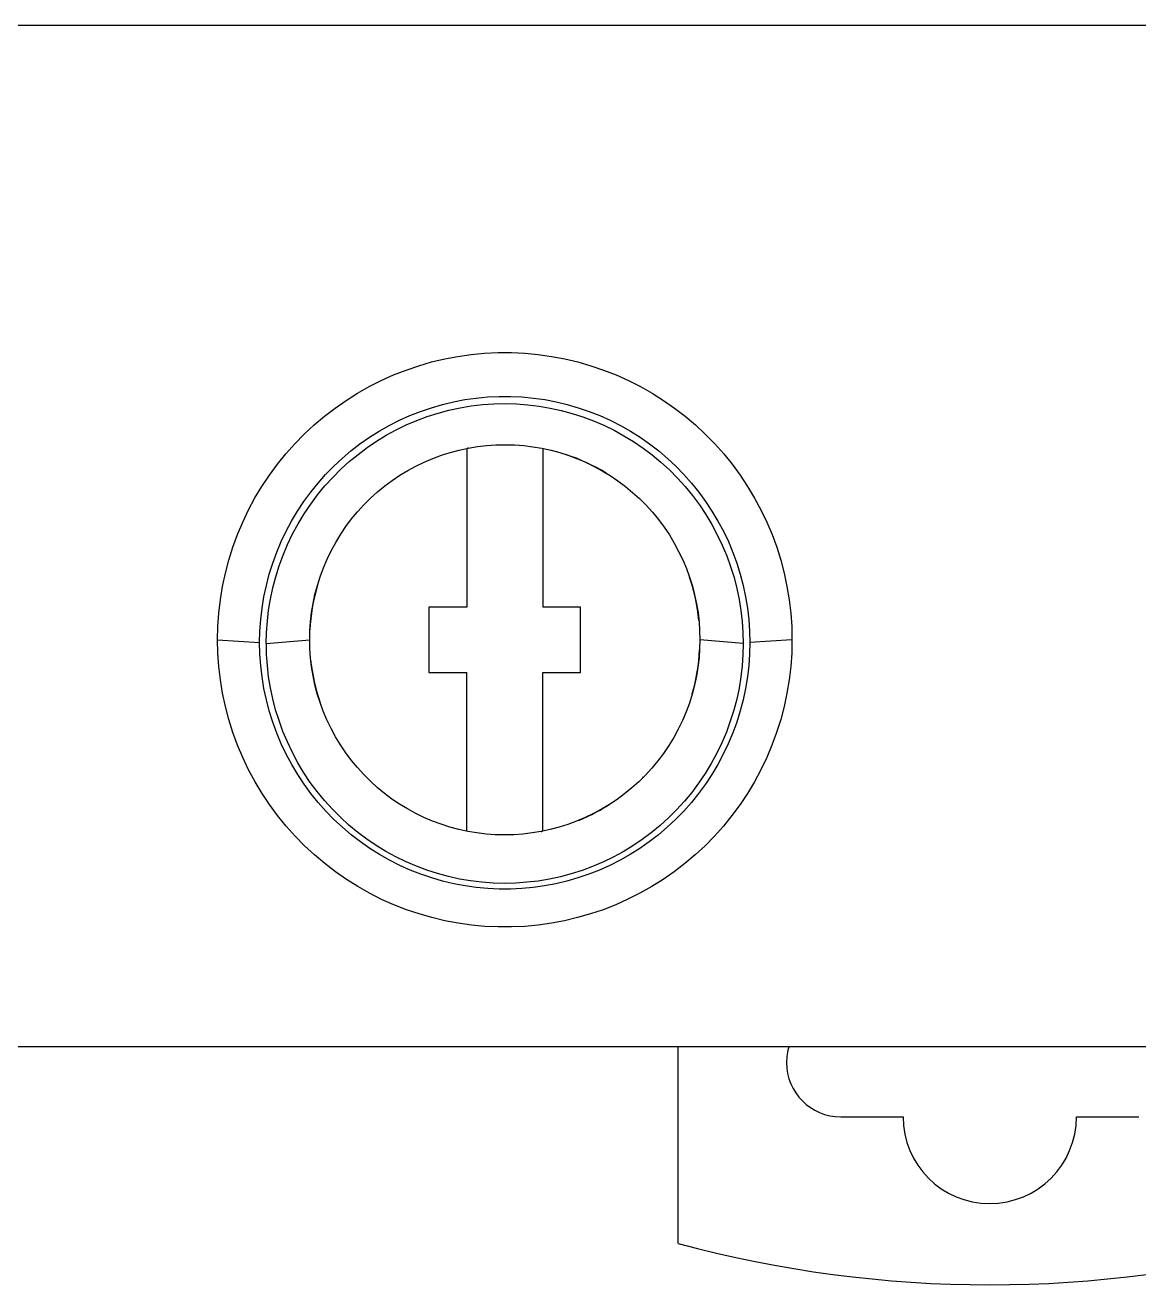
# Model space of a CAD drawing. Header units: millimetres. Extents: x 1019 to 1519, y 1262 to 1448.
# Drawn here: x 1199.28 to 1201.335, y 1263.732 to 1266.056 of the extents above; entities that cross this region are included whole.
import ezdxf

# ---------------------------------------------------------------- set-up
doc = ezdxf.new("R2010")
doc.units = ezdxf.units.MM

msp = doc.modelspace()

# ---------------------------------------------------------------- linework, layer by layer
for p, q in [((1195.6949, 1266.0559), (1202.8649, 1266.0559)), ((1200.0062, 1265.4276), (1200.03, 1265.4345)), ((1200.03, 1265.4345), (1200.0542, 1265.4402)), ((1200.0542, 1265.4402), (1200.0785, 1265.4448)), ((1200.0785, 1265.4448), (1200.1031, 1265.4483)), ((1200.1031, 1265.4483), (1200.1278, 1265.4506)), ((1200.1278, 1265.4506), (1200.1526, 1265.4518)), ((1200.1526, 1265.4518), (1200.1774, 1265.4518)), ((1200.1774, 1265.4518), (1200.2021, 1265.4506)), ((1200.2021, 1265.4506), (1200.2268, 1265.4483)), ((1200.2268, 1265.4483), (1200.2514, 1265.4448)), ((1200.2514, 1265.4448), (1200.2758, 1265.4402)), ((1200.2758, 1265.4402), (1200.2999, 1265.4345)), ((1200.2999, 1265.4345), (1200.3237, 1265.4276)), ((1199.937, 1265.4004), (1199.9596, 1265.4105)), ((1199.9596, 1265.4105), (1199.9827, 1265.4196)), ((1199.9827, 1265.4196), (1200.0062, 1265.4276)), ((1200.3237, 1265.4276), (1200.3472, 1265.4196)), ((1200.3472, 1265.4196), (1200.3703, 1265.4105)), ((1200.3703, 1265.4105), (1200.393, 1265.4004)), ((1199.8932, 1265.377), (1199.9148, 1265.3892)), ((1199.9148, 1265.3892), (1199.937, 1265.4004)), ((1200.393, 1265.4004), (1200.4151, 1265.3892)), ((1200.4151, 1265.3892), (1200.4367, 1265.3769)), ((1199.8518, 1265.3495), (1199.8722, 1265.3637)), ((1199.8722, 1265.3637), (1199.8932, 1265.377)), ((1200.0498, 1265.3561), (1200.0704, 1265.3611)), ((1200.0704, 1265.3611), (1200.0912, 1265.365)), ((1200.0912, 1265.365), (1200.1122, 1265.368)), ((1200.1122, 1265.368), (1200.1332, 1265.37)), ((1200.1332, 1265.37), (1200.1544, 1265.371)), ((1200.1544, 1265.371), (1200.1755, 1265.371)), ((1200.1755, 1265.371), (1200.1967, 1265.37)), ((1200.1967, 1265.37), (1200.2177, 1265.368)), ((1200.2177, 1265.368), (1200.2387, 1265.365)), ((1200.2387, 1265.365), (1200.2595, 1265.361)), ((1200.2595, 1265.361), (1200.2801, 1265.3561)), ((1200.4367, 1265.3769), (1200.4577, 1265.3637)), ((1200.4577, 1265.3637), (1200.4781, 1265.3495)), ((1199.8321, 1265.3344), (1199.8518, 1265.3495)), ((1199.9897, 1265.3356), (1200.0094, 1265.3434)), ((1200.0094, 1265.3434), (1200.0295, 1265.3502)), ((1200.0219, 1265.3337), (1200.0418, 1265.3401)), ((1200.0295, 1265.3502), (1200.0498, 1265.3561)), ((1200.0418, 1265.3401), (1200.062, 1265.3455)), ((1200.062, 1265.3455), (1200.0824, 1265.3499)), ((1200.0824, 1265.3499), (1200.103, 1265.3534)), ((1200.103, 1265.3534), (1200.1238, 1265.3558)), ((1200.1238, 1265.3558), (1200.1447, 1265.3573)), ((1200.1447, 1265.3573), (1200.1657, 1265.3578)), ((1200.1657, 1265.3578), (1200.1866, 1265.3572)), ((1200.1866, 1265.3572), (1200.2075, 1265.3557)), ((1200.2075, 1265.3557), (1200.2283, 1265.3532)), ((1200.2283, 1265.3532), (1200.2489, 1265.3496)), ((1200.2489, 1265.3496), (1200.2692, 1265.3452)), ((1200.2692, 1265.3452), (1200.2894, 1265.3397)), ((1200.2801, 1265.3561), (1200.3004, 1265.3502)), ((1200.2894, 1265.3397), (1200.3092, 1265.3333)), ((1200.3004, 1265.3502), (1200.3205, 1265.3434)), ((1200.3205, 1265.3434), (1200.3402, 1265.3356)), ((1200.4781, 1265.3495), (1200.4978, 1265.3343)), ((1199.7949, 1265.3014), (1199.8131, 1265.3183)), ((1199.8131, 1265.3183), (1199.8321, 1265.3344)), ((1199.9331, 1265.3069), (1199.9515, 1265.3173)), ((1199.9515, 1265.3173), (1199.9704, 1265.3269)), ((1199.9645, 1265.3092), (1199.9832, 1265.3183)), ((1199.9704, 1265.3269), (1199.9897, 1265.3356)), ((1199.9832, 1265.3183), (1200.0024, 1265.3265)), ((1200.0024, 1265.3265), (1200.0219, 1265.3337)), ((1200.3092, 1265.3333), (1200.3287, 1265.326)), ((1200.3287, 1265.326), (1200.3478, 1265.3177)), ((1200.3402, 1265.3356), (1200.3595, 1265.3269)), ((1200.3478, 1265.3177), (1200.3665, 1265.3086)), ((1200.3595, 1265.3269), (1200.3784, 1265.3173)), ((1200.3784, 1265.3173), (1200.3968, 1265.3068)), ((1200.4978, 1265.3343), (1200.5168, 1265.3183)), ((1200.5168, 1265.3183), (1200.535, 1265.3013)), ((1199.7775, 1265.2836), (1199.7949, 1265.3014)), ((1199.8977, 1265.2834), (1199.9151, 1265.2955)), ((1199.9151, 1265.2955), (1199.9331, 1265.3069)), ((1199.9283, 1265.2884), (1199.9462, 1265.2992)), ((1199.9462, 1265.2992), (1199.9645, 1265.3092)), ((1200.3665, 1265.3086), (1200.3848, 1265.2985)), ((1200.3848, 1265.2985), (1200.4026, 1265.2876)), ((1200.3968, 1265.3068), (1200.4148, 1265.2955)), ((1200.4148, 1265.2955), (1200.4322, 1265.2833)), ((1200.535, 1265.3013), (1200.5524, 1265.2836)), ((1199.761, 1265.265), (1199.7775, 1265.2836)), ((1199.8648, 1265.2566), (1199.8809, 1265.2704)), ((1199.8809, 1265.2704), (1199.8977, 1265.2834)), ((1199.8942, 1265.2641), (1199.911, 1265.2766)), ((1199.911, 1265.2766), (1199.9283, 1265.2884)), ((1200.0479, 1265.2624), (1200.0642, 1265.2675)), ((1200.0642, 1265.2675), (1200.0807, 1265.2719)), ((1200.0807, 1265.2719), (1200.0974, 1265.2755)), ((1200.0949, 1265.2751), (1200.0949, 1264.9819)), ((1200.0974, 1265.2755), (1200.1143, 1265.2783)), ((1200.1143, 1265.2783), (1200.1313, 1265.2803)), ((1200.1313, 1265.2803), (1200.1484, 1265.2815)), ((1200.1484, 1265.2815), (1200.1655, 1265.2819)), ((1200.1655, 1265.2819), (1200.1827, 1265.2815)), ((1200.1827, 1265.2815), (1200.1998, 1265.2802)), ((1200.1998, 1265.2802), (1200.2167, 1265.2782)), ((1200.2167, 1265.2782), (1200.2336, 1265.2753)), ((1200.2336, 1265.2753), (1200.2503, 1265.2717)), ((1200.2349, 1265.2751), (1200.2349, 1264.9819)), ((1200.2503, 1265.2717), (1200.2667, 1265.2672)), ((1200.2667, 1265.2672), (1200.283, 1265.262)), ((1200.4026, 1265.2876), (1200.42, 1265.2758)), ((1200.42, 1265.2758), (1200.4368, 1265.2632)), ((1200.4322, 1265.2833), (1200.449, 1265.2703)), ((1200.449, 1265.2703), (1200.4651, 1265.2566)), ((1200.5524, 1265.2836), (1200.5689, 1265.265)), ((1199.7306, 1265.2257), (1199.7453, 1265.2457)), ((1199.7453, 1265.2457), (1199.761, 1265.265)), ((1199.8492, 1265.2421), (1199.8648, 1265.2566)), ((1199.8624, 1265.2365), (1199.878, 1265.2507)), ((1199.878, 1265.2507), (1199.8942, 1265.2641)), ((1200.0009, 1265.2424), (1200.0163, 1265.2498)), ((1200.0163, 1265.2498), (1200.0319, 1265.2565)), ((1200.0319, 1265.2565), (1200.0479, 1265.2624)), ((1200.283, 1265.262), (1200.2989, 1265.2561)), ((1200.2989, 1265.2561), (1200.3145, 1265.2494)), ((1200.3145, 1265.2494), (1200.3299, 1265.2419)), ((1200.4368, 1265.2632), (1200.453, 1265.2497)), ((1200.453, 1265.2497), (1200.4686, 1265.2354)), ((1200.4651, 1265.2566), (1200.4807, 1265.2421)), ((1200.5689, 1265.265), (1200.5846, 1265.2457)), ((1200.5846, 1265.2457), (1200.5993, 1265.2256)), ((1199.7168, 1265.2049), (1199.7306, 1265.2257)), ((1199.8203, 1265.211), (1199.8344, 1265.2269)), ((1199.8331, 1265.2058), (1199.8474, 1265.2215)), ((1199.8344, 1265.2269), (1199.8492, 1265.2421)), ((1199.8474, 1265.2215), (1199.8624, 1265.2365)), ((1199.9572, 1265.2159), (1199.9714, 1265.2255)), ((1199.9714, 1265.2255), (1199.986, 1265.2343)), ((1199.986, 1265.2343), (1200.0009, 1265.2424)), ((1200.3299, 1265.2419), (1200.3448, 1265.2338)), ((1200.3448, 1265.2338), (1200.3594, 1265.2249)), ((1200.3594, 1265.2249), (1200.3736, 1265.2153)), ((1200.4686, 1265.2354), (1200.4836, 1265.2204)), ((1200.4807, 1265.2421), (1200.4955, 1265.2268)), ((1200.4955, 1265.2268), (1200.5096, 1265.2109)), ((1200.5993, 1265.2256), (1200.6131, 1265.2049)), ((1199.704, 1265.1836), (1199.7168, 1265.2049)), ((1199.8069, 1265.1944), (1199.8203, 1265.211)), ((1199.8195, 1265.1894), (1199.8331, 1265.2058)), ((1199.9301, 1265.1948), (1199.9434, 1265.2057)), ((1199.9434, 1265.2057), (1199.9572, 1265.2159)), ((1200.3736, 1265.2153), (1200.3874, 1265.205)), ((1200.3874, 1265.205), (1200.4006, 1265.194)), ((1200.4836, 1265.2204), (1200.4979, 1265.2045)), ((1200.4979, 1265.2045), (1200.5114, 1265.188)), ((1200.5096, 1265.2109), (1200.523, 1265.1944)), ((1200.6131, 1265.2049), (1200.6259, 1265.1835)), ((1199.6922, 1265.1616), (1199.704, 1265.1836)), ((1199.7826, 1265.1594), (1199.7943, 1265.1772)), ((1199.7943, 1265.1772), (1199.8069, 1265.1944)), ((1199.8068, 1265.1722), (1199.8195, 1265.1894)), ((1199.9051, 1265.1711), (1199.9174, 1265.1833)), ((1199.9174, 1265.1833), (1199.9301, 1265.1948)), ((1200.4006, 1265.194), (1200.4134, 1265.1824)), ((1200.4134, 1265.1824), (1200.4257, 1265.1702)), ((1200.5114, 1265.188), (1200.5241, 1265.1708)), ((1200.523, 1265.1944), (1200.5356, 1265.1772)), ((1200.5356, 1265.1772), (1200.5473, 1265.1594)), ((1200.6259, 1265.1835), (1200.6377, 1265.1616)), ((1199.6815, 1265.1391), (1199.6922, 1265.1616)), ((1199.7716, 1265.1411), (1199.7826, 1265.1594)), ((1199.7837, 1265.1362), (1199.7948, 1265.1545)), ((1199.7948, 1265.1545), (1199.8068, 1265.1722)), ((1199.8823, 1265.1449), (1199.8934, 1265.1583)), ((1199.8934, 1265.1583), (1199.9051, 1265.1711)), ((1200.4257, 1265.1702), (1200.4373, 1265.1573)), ((1200.4373, 1265.1573), (1200.4484, 1265.1438)), ((1200.5241, 1265.1708), (1200.536, 1265.153)), ((1200.536, 1265.153), (1200.547, 1265.1346)), ((1200.5473, 1265.1594), (1200.5583, 1265.1411)), ((1200.6377, 1265.1616), (1200.6484, 1265.1391)), ((1199.6718, 1265.1162), (1199.6815, 1265.1391)), ((1199.7616, 1265.1223), (1199.7716, 1265.1411)), ((1199.7735, 1265.1173), (1199.7837, 1265.1362)), ((1199.8621, 1265.1166), (1199.8719, 1265.131)), ((1199.8719, 1265.131), (1199.8823, 1265.1449)), ((1200.4484, 1265.1438), (1200.4588, 1265.1298)), ((1200.4588, 1265.1298), (1200.4686, 1265.1154)), ((1200.547, 1265.1346), (1200.5571, 1265.1157)), ((1200.5583, 1265.1411), (1200.5683, 1265.1223)), ((1200.6484, 1265.1391), (1200.6581, 1265.1161)), ((1199.6632, 1265.0928), (1199.6718, 1265.1162)), ((1199.7524, 1265.1031), (1199.7616, 1265.1223)), ((1199.7642, 1265.098), (1199.7735, 1265.1173)), ((1199.853, 1265.1017), (1199.8621, 1265.1166)), ((1200.4686, 1265.1154), (1200.4776, 1265.1004)), ((1200.5571, 1265.1157), (1200.5663, 1265.0964)), ((1200.5683, 1265.1223), (1200.5775, 1265.103)), ((1200.6581, 1265.1161), (1200.6667, 1265.0927)), ((1199.6557, 1265.069), (1199.6632, 1265.0928)), ((1199.7368, 1265.0633), (1199.7441, 1265.0834)), ((1199.7441, 1265.0834), (1199.7524, 1265.1031)), ((1199.7559, 1265.0783), (1199.7642, 1265.098)), ((1199.8371, 1265.0706), (1199.8447, 1265.0863)), ((1199.8447, 1265.0863), (1199.853, 1265.1017)), ((1200.4776, 1265.1004), (1200.4858, 1265.085)), ((1200.4858, 1265.085), (1200.4933, 1265.0693)), ((1200.5663, 1265.0964), (1200.5745, 1265.0768)), ((1200.5775, 1265.103), (1200.5857, 1265.0833)), ((1200.5857, 1265.0833), (1200.5931, 1265.0633)), ((1200.6667, 1265.0927), (1200.6741, 1265.0689)), ((1199.6494, 1265.0449), (1199.6557, 1265.069)), ((1199.7304, 1265.0429), (1199.7368, 1265.0633)), ((1199.7422, 1265.0381), (1199.7486, 1265.0583)), ((1199.7486, 1265.0583), (1199.7559, 1265.0783)), ((1199.8303, 1265.0546), (1199.8371, 1265.0706)), ((1200.4933, 1265.0693), (1200.5001, 1265.0534)), ((1200.5745, 1265.0768), (1200.5817, 1265.0569)), ((1200.5931, 1265.0633), (1200.5995, 1265.0429)), ((1200.6741, 1265.0689), (1200.6805, 1265.0448)), ((1199.6442, 1265.0205), (1199.6494, 1265.0449)), ((1199.725, 1265.0222), (1199.7304, 1265.0429)), ((1199.7369, 1265.0177), (1199.7422, 1265.0381)), ((1199.8191, 1265.0219), (1199.8243, 1265.0383)), ((1199.8243, 1265.0383), (1199.8303, 1265.0546)), ((1200.5001, 1265.0534), (1200.506, 1265.0372)), ((1200.506, 1265.0372), (1200.5111, 1265.021)), ((1200.5817, 1265.0569), (1200.588, 1265.0369)), ((1200.588, 1265.0369), (1200.5932, 1265.0168)), ((1200.5995, 1265.0429), (1200.6049, 1265.0222)), ((1200.6805, 1265.0448), (1200.6857, 1265.0205)), ((1199.6401, 1264.996), (1199.6442, 1265.0205)), ((1199.7205, 1265.0013), (1199.725, 1265.0222)), ((1199.7325, 1264.9972), (1199.7369, 1265.0177)), ((1199.8147, 1265.0053), (1199.8191, 1265.0219)), ((1200.5111, 1265.021), (1200.5153, 1265.0046)), ((1200.5932, 1265.0168), (1200.5974, 1264.9965)), ((1200.6049, 1265.0222), (1200.6093, 1265.0013)), ((1200.6857, 1265.0205), (1200.6897, 1264.9959)), ((1199.6372, 1264.9713), (1199.6401, 1264.996)), ((1199.7171, 1264.9803), (1199.7205, 1265.0013)), ((1199.7292, 1264.9767), (1199.7325, 1264.9972)), ((1199.8084, 1264.972), (1199.8112, 1264.9887)), ((1199.8112, 1264.9887), (1199.8147, 1265.0053)), ((1200.5153, 1265.0046), (1200.5188, 1264.9881)), ((1200.5974, 1264.9965), (1200.6007, 1264.9762)), ((1200.6093, 1265.0013), (1200.6128, 1264.9803)), ((1200.6897, 1264.9959), (1200.6926, 1264.9713)), ((1199.6355, 1264.9466), (1199.6372, 1264.9713)), ((1199.7146, 1264.9591), (1199.7171, 1264.9803)), ((1199.7268, 1264.9561), (1199.7292, 1264.9767)), ((1199.8065, 1264.9553), (1199.8084, 1264.972)), ((1200.0249, 1264.9819), (1200.0249, 1264.8619)), ((1200.0949, 1264.9819), (1200.0249, 1264.9819)), ((1200.3049, 1264.9819), (1200.2349, 1264.9819)), ((1200.3049, 1264.8619), (1200.3049, 1264.9819)), ((1200.5188, 1264.9881), (1200.5215, 1264.9716)), ((1200.5215, 1264.9716), (1200.5234, 1264.955)), ((1200.6007, 1264.9762), (1200.6031, 1264.9559)), ((1200.6128, 1264.9803), (1200.6153, 1264.9591)), ((1200.6926, 1264.9713), (1200.6944, 1264.9466)), ((1199.6349, 1264.9219), (1199.6355, 1264.9466)), ((1199.7131, 1264.9379), (1199.7146, 1264.9591)), ((1199.7254, 1264.9356), (1199.7268, 1264.9561)), ((1199.8053, 1264.9386), (1199.8065, 1264.9553)), ((1200.5234, 1264.955), (1200.5245, 1264.9385)), ((1200.6031, 1264.9559), (1200.6045, 1264.9355)), ((1200.6153, 1264.9591), (1200.6168, 1264.9379)), ((1200.6944, 1264.9466), (1200.6949, 1264.9219)), ((1199.6355, 1264.8973), (1199.6349, 1264.9219)), ((1199.6349, 1264.9219), (1199.7126, 1264.9168)), ((1199.7126, 1264.9168), (1199.7131, 1264.9379)), ((1199.7249, 1264.9152), (1199.7254, 1264.9356)), ((1199.7249, 1264.9152), (1199.8049, 1264.9219)), ((1199.8049, 1264.9219), (1199.8053, 1264.9386)), ((1199.8053, 1264.9053), (1199.8049, 1264.9219)), ((1200.5245, 1264.9385), (1200.5249, 1264.9219)), ((1200.5249, 1264.9219), (1200.5245, 1264.9052)), ((1200.6049, 1264.9152), (1200.5249, 1264.9219)), ((1200.6045, 1264.9355), (1200.6049, 1264.9152)), ((1200.6168, 1264.9379), (1200.6172, 1264.9168)), ((1200.6949, 1264.9219), (1200.6172, 1264.9168)), ((1200.6949, 1264.9219), (1200.6944, 1264.8973)), ((1199.6372, 1264.8727), (1199.6355, 1264.8973)), ((1199.7131, 1264.8957), (1199.7126, 1264.9168)), ((1199.7146, 1264.8745), (1199.7131, 1264.8957)), ((1199.7254, 1264.8947), (1199.725, 1264.9152)), ((1199.8065, 1264.8887), (1199.8053, 1264.9053)), ((1200.5245, 1264.9052), (1200.5234, 1264.8885)), ((1200.6049, 1264.9152), (1200.6045, 1264.8946)), ((1200.6168, 1264.8957), (1200.6153, 1264.8745)), ((1200.6172, 1264.9168), (1200.6168, 1264.8957)), ((1200.6944, 1264.8973), (1200.6927, 1264.8727)), ((1199.6401, 1264.848), (1199.6372, 1264.8727)), ((1199.717, 1264.8534), (1199.7146, 1264.8745)), ((1199.7268, 1264.8743), (1199.7254, 1264.8947)), ((1199.7292, 1264.8539), (1199.7268, 1264.8743)), ((1199.8084, 1264.8721), (1199.8065, 1264.8887)), ((1199.8111, 1264.8555), (1199.8084, 1264.8721)), ((1200.5234, 1264.8885), (1200.5214, 1264.8717)), ((1200.603, 1264.874), (1200.6006, 1264.8534)), ((1200.6045, 1264.8946), (1200.603, 1264.874)), ((1200.6153, 1264.8745), (1200.6128, 1264.8534)), ((1200.6927, 1264.8727), (1200.6898, 1264.848)), ((1199.7205, 1264.8323), (1199.717, 1264.8534)), ((1199.7325, 1264.8335), (1199.7292, 1264.8539)), ((1199.8146, 1264.839), (1199.8111, 1264.8555)), ((1200.0249, 1264.8619), (1200.0949, 1264.8619)), ((1200.0949, 1264.5688), (1200.0949, 1264.8619)), ((1200.2349, 1264.5688), (1200.2349, 1264.8619)), ((1200.2349, 1264.8619), (1200.3049, 1264.8619)), ((1200.5187, 1264.855), (1200.5151, 1264.8383)), ((1200.5214, 1264.8717), (1200.5187, 1264.855)), ((1200.6006, 1264.8534), (1200.5973, 1264.8328)), ((1200.6128, 1264.8534), (1200.6093, 1264.8323)), ((1199.6442, 1264.8235), (1199.6401, 1264.848)), ((1199.725, 1264.8113), (1199.7205, 1264.8323)), ((1199.7368, 1264.8132), (1199.7325, 1264.8335)), ((1199.8189, 1264.8225), (1199.8146, 1264.839)), ((1200.5151, 1264.8383), (1200.5107, 1264.8216)), ((1200.5973, 1264.8328), (1200.5929, 1264.8123)), ((1200.6093, 1264.8323), (1200.6049, 1264.8113)), ((1200.6898, 1264.848), (1200.6857, 1264.8235)), ((1199.6494, 1264.7991), (1199.6442, 1264.8235)), ((1199.7304, 1264.7906), (1199.725, 1264.8113)), ((1199.742, 1264.793), (1199.7368, 1264.8132)), ((1199.824, 1264.8062), (1199.8189, 1264.8225)), ((1199.83, 1264.79), (1199.824, 1264.8062)), ((1200.5055, 1264.8052), (1200.4994, 1264.7889)), ((1200.5107, 1264.8216), (1200.5055, 1264.8052)), ((1200.5929, 1264.8123), (1200.5875, 1264.7919)), ((1200.6049, 1264.8113), (1200.5995, 1264.7906)), ((1200.6857, 1264.8235), (1200.6805, 1264.7991)), ((1199.6557, 1264.7749), (1199.6494, 1264.7991)), ((1199.7368, 1264.7701), (1199.7304, 1264.7906)), ((1199.7483, 1264.7729), (1199.742, 1264.793)), ((1199.8367, 1264.7741), (1199.83, 1264.79)), ((1200.4994, 1264.7889), (1200.4926, 1264.7728)), ((1200.5875, 1264.7919), (1200.5811, 1264.7716)), ((1200.5995, 1264.7906), (1200.5931, 1264.7701)), ((1200.6805, 1264.7991), (1200.6741, 1264.7749)), ((1199.6632, 1264.751), (1199.6557, 1264.7749)), ((1199.7442, 1264.7499), (1199.7368, 1264.7701)), ((1199.7555, 1264.753), (1199.7483, 1264.7729)), ((1199.8443, 1264.7584), (1199.8367, 1264.7741)), ((1199.8526, 1264.743), (1199.8443, 1264.7584)), ((1200.485, 1264.7571), (1200.4766, 1264.7418)), ((1200.4926, 1264.7728), (1200.485, 1264.7571)), ((1200.5811, 1264.7716), (1200.5738, 1264.7516)), ((1200.5931, 1264.7701), (1200.5857, 1264.75)), ((1200.6741, 1264.7749), (1200.6666, 1264.7511)), ((1199.6718, 1264.7276), (1199.6632, 1264.751)), ((1199.7525, 1264.7302), (1199.7442, 1264.7499)), ((1199.7638, 1264.7334), (1199.7555, 1264.753)), ((1199.773, 1264.7141), (1199.7638, 1264.7334)), ((1199.8616, 1264.728), (1199.8526, 1264.743)), ((1200.4766, 1264.7418), (1200.4675, 1264.7269)), ((1200.5738, 1264.7516), (1200.5654, 1264.7319)), ((1200.5857, 1264.75), (1200.5774, 1264.7302)), ((1200.6666, 1264.7511), (1200.658, 1264.7276)), ((1199.6816, 1264.7045), (1199.6718, 1264.7276)), ((1199.7617, 1264.7108), (1199.7525, 1264.7302)), ((1199.7718, 1264.6919), (1199.7617, 1264.7108)), ((1199.7832, 1264.6952), (1199.773, 1264.7141)), ((1199.8714, 1264.7135), (1199.8616, 1264.728)), ((1199.8818, 1264.6995), (1199.8714, 1264.7135)), ((1200.4577, 1264.7124), (1200.4472, 1264.6985)), ((1200.4675, 1264.7269), (1200.4577, 1264.7124)), ((1200.5561, 1264.7125), (1200.5459, 1264.6937)), ((1200.5654, 1264.7319), (1200.5561, 1264.7125)), ((1200.5682, 1264.7109), (1200.5581, 1264.692)), ((1200.5774, 1264.7302), (1200.5682, 1264.7109)), ((1200.658, 1264.7276), (1200.6483, 1264.7046)), ((1199.6923, 1264.682), (1199.6816, 1264.7045)), ((1199.7828, 1264.6735), (1199.7718, 1264.6919)), ((1199.7942, 1264.6768), (1199.7832, 1264.6952)), ((1199.8929, 1264.6861), (1199.8818, 1264.6995)), ((1200.4472, 1264.6985), (1200.4361, 1264.6851)), ((1200.5459, 1264.6937), (1200.5347, 1264.6753)), ((1200.5581, 1264.692), (1200.5471, 1264.6736)), ((1200.6483, 1264.7046), (1200.6375, 1264.682)), ((1199.7042, 1264.66), (1199.6923, 1264.682)), ((1199.7946, 1264.6557), (1199.7828, 1264.6735)), ((1199.8061, 1264.6589), (1199.7942, 1264.6768)), ((1199.9046, 1264.6733), (1199.8929, 1264.6861)), ((1199.9169, 1264.661), (1199.9046, 1264.6733)), ((1200.4244, 1264.6723), (1200.4121, 1264.6602)), ((1200.4361, 1264.6851), (1200.4244, 1264.6723)), ((1200.5347, 1264.6753), (1200.5227, 1264.6576)), ((1200.5471, 1264.6736), (1200.5353, 1264.6557)), ((1200.6375, 1264.682), (1200.6257, 1264.66)), ((1199.717, 1264.6386), (1199.7042, 1264.66)), ((1199.8072, 1264.6384), (1199.7946, 1264.6557)), ((1199.8189, 1264.6418), (1199.8061, 1264.6589)), ((1199.8325, 1264.6252), (1199.8189, 1264.6418)), ((1199.9297, 1264.6494), (1199.9169, 1264.661)), ((1199.943, 1264.6385), (1199.9297, 1264.6494)), ((1200.3993, 1264.6487), (1200.386, 1264.6378)), ((1200.4121, 1264.6602), (1200.3993, 1264.6487)), ((1200.5099, 1264.6405), (1200.4963, 1264.624)), ((1200.5227, 1264.6576), (1200.5099, 1264.6405)), ((1200.5353, 1264.6557), (1200.5227, 1264.6385)), ((1200.6257, 1264.66), (1200.6129, 1264.6386)), ((1199.7309, 1264.6178), (1199.717, 1264.6386)), ((1199.7457, 1264.5977), (1199.7309, 1264.6178)), ((1199.8207, 1264.6218), (1199.8072, 1264.6384)), ((1199.8348, 1264.6059), (1199.8207, 1264.6218)), ((1199.8468, 1264.6094), (1199.8325, 1264.6252)), ((1199.9567, 1264.6282), (1199.943, 1264.6385)), ((1199.9709, 1264.6187), (1199.9567, 1264.6282)), ((1199.9855, 1264.6098), (1199.9709, 1264.6187)), ((1200.358, 1264.6181), (1200.3434, 1264.6093)), ((1200.3722, 1264.6276), (1200.358, 1264.6181)), ((1200.386, 1264.6378), (1200.3722, 1264.6276)), ((1200.4963, 1264.624), (1200.482, 1264.6083)), ((1200.5092, 1264.6218), (1200.4951, 1264.6059)), ((1200.5227, 1264.6385), (1200.5092, 1264.6218)), ((1200.599, 1264.6178), (1200.5842, 1264.5977)), ((1200.6129, 1264.6386), (1200.599, 1264.6178)), ((1199.7614, 1264.5783), (1199.7457, 1264.5977)), ((1199.8497, 1264.5906), (1199.8348, 1264.6059)), ((1199.8618, 1264.5944), (1199.8468, 1264.6094)), ((1199.8774, 1264.5801), (1199.8618, 1264.5944)), ((1200.0005, 1264.6017), (1199.9855, 1264.6098)), ((1200.0158, 1264.5943), (1200.0005, 1264.6017)), ((1200.0314, 1264.5876), (1200.0158, 1264.5943)), ((1200.3131, 1264.5939), (1200.2975, 1264.5872)), ((1200.3285, 1264.6012), (1200.3131, 1264.5939)), ((1200.3434, 1264.6093), (1200.3285, 1264.6012)), ((1200.467, 1264.5934), (1200.4514, 1264.5792)), ((1200.482, 1264.6083), (1200.467, 1264.5934)), ((1200.4951, 1264.6059), (1200.4802, 1264.5906)), ((1200.5842, 1264.5977), (1200.5685, 1264.5784)), ((1199.778, 1264.5597), (1199.7614, 1264.5783)), ((1199.8653, 1264.5761), (1199.8497, 1264.5906)), ((1199.8816, 1264.5623), (1199.8653, 1264.5761)), ((1199.8937, 1264.5667), (1199.8774, 1264.5801)), ((1200.0473, 1264.5817), (1200.0314, 1264.5876)), ((1200.0635, 1264.5765), (1200.0473, 1264.5817)), ((1200.0799, 1264.5721), (1200.0635, 1264.5765)), ((1200.0966, 1264.5685), (1200.0799, 1264.5721)), ((1200.2489, 1264.5719), (1200.2322, 1264.5683)), ((1200.2653, 1264.5762), (1200.2489, 1264.5719)), ((1200.2815, 1264.5813), (1200.2653, 1264.5762)), ((1200.2975, 1264.5872), (1200.2815, 1264.5813)), ((1200.4514, 1264.5792), (1200.4351, 1264.5658)), ((1200.4646, 1264.5761), (1200.4483, 1264.5623)), ((1200.4802, 1264.5906), (1200.4646, 1264.5761)), ((1200.5685, 1264.5784), (1200.5519, 1264.5598)), ((1199.7954, 1264.542), (1199.778, 1264.5597)), ((1199.8984, 1264.5493), (1199.8816, 1264.5623)), ((1199.9105, 1264.5541), (1199.8937, 1264.5667)), ((1199.9158, 1264.5371), (1199.8984, 1264.5493)), ((1199.9278, 1264.5423), (1199.9105, 1264.5541)), ((1200.1134, 1264.5656), (1200.0966, 1264.5685)), ((1200.1303, 1264.5636), (1200.1134, 1264.5656)), ((1200.1473, 1264.5624), (1200.1303, 1264.5636)), ((1200.1644, 1264.5619), (1200.1473, 1264.5624)), ((1200.1814, 1264.5623), (1200.1644, 1264.5619)), ((1200.1985, 1264.5635), (1200.1814, 1264.5623)), ((1200.2154, 1264.5655), (1200.1985, 1264.5635)), ((1200.2322, 1264.5683), (1200.2154, 1264.5655)), ((1200.4183, 1264.5533), (1200.401, 1264.5416)), ((1200.4315, 1264.5493), (1200.4141, 1264.5372)), ((1200.4351, 1264.5658), (1200.4183, 1264.5533)), ((1200.4483, 1264.5623), (1200.4315, 1264.5493)), ((1200.5519, 1264.5598), (1200.5345, 1264.542)), ((1199.8137, 1264.525), (1199.7954, 1264.542)), ((1199.8327, 1264.509), (1199.8137, 1264.525)), ((1199.9338, 1264.5258), (1199.9158, 1264.5371)), ((1199.9457, 1264.5314), (1199.9278, 1264.5423)), ((1199.9522, 1264.5154), (1199.9338, 1264.5258)), ((1199.964, 1264.5214), (1199.9457, 1264.5314)), ((1200.3831, 1264.5308), (1200.3648, 1264.5209)), ((1200.3961, 1264.5259), (1200.3777, 1264.5154)), ((1200.401, 1264.5416), (1200.3831, 1264.5308)), ((1200.4141, 1264.5372), (1200.3961, 1264.5259)), ((1200.5162, 1264.5251), (1200.4972, 1264.509)), ((1200.5345, 1264.542), (1200.5162, 1264.5251)), ((1199.8524, 1264.4939), (1199.8327, 1264.509)), ((1199.9711, 1264.5058), (1199.9522, 1264.5154)), ((1199.9827, 1264.5123), (1199.964, 1264.5214)), ((1199.9904, 1264.4971), (1199.9711, 1264.5058)), ((1200.0018, 1264.5041), (1199.9827, 1264.5123)), ((1200.0212, 1264.4968), (1200.0018, 1264.5041)), ((1200.327, 1264.5037), (1200.3075, 1264.4964)), ((1200.3461, 1264.5118), (1200.327, 1264.5037)), ((1200.3588, 1264.5058), (1200.3395, 1264.4972)), ((1200.3648, 1264.5209), (1200.3461, 1264.5118)), ((1200.3777, 1264.5154), (1200.3588, 1264.5058)), ((1200.4972, 1264.509), (1200.4775, 1264.4939)), ((1199.8728, 1264.4797), (1199.8524, 1264.4939)), ((1199.8939, 1264.4665), (1199.8728, 1264.4797)), ((1200.0101, 1264.4894), (1199.9904, 1264.4971)), ((1200.0301, 1264.4826), (1200.0101, 1264.4894)), ((1200.041, 1264.4905), (1200.0212, 1264.4968)), ((1200.0503, 1264.4767), (1200.0301, 1264.4826)), ((1200.0611, 1264.4851), (1200.041, 1264.4905)), ((1200.0814, 1264.4806), (1200.0611, 1264.4851)), ((1200.1019, 1264.4771), (1200.0814, 1264.4806)), ((1200.1226, 1264.4746), (1200.1019, 1264.4771)), ((1200.2472, 1264.4804), (1200.2266, 1264.4769)), ((1200.2675, 1264.4848), (1200.2472, 1264.4804)), ((1200.2876, 1264.4901), (1200.2675, 1264.4848)), ((1200.2998, 1264.4826), (1200.2796, 1264.4768)), ((1200.3075, 1264.4964), (1200.2876, 1264.4901)), ((1200.3198, 1264.4894), (1200.2998, 1264.4826)), ((1200.3395, 1264.4972), (1200.3198, 1264.4894)), ((1200.4571, 1264.4797), (1200.436, 1264.4665)), ((1200.4775, 1264.4939), (1200.4571, 1264.4797)), ((1199.9155, 1264.4543), (1199.8939, 1264.4665)), ((1199.9376, 1264.4431), (1199.9155, 1264.4543)), ((1200.0708, 1264.4719), (1200.0503, 1264.4767)), ((1200.0916, 1264.4679), (1200.0708, 1264.4719)), ((1200.1124, 1264.465), (1200.0916, 1264.4679)), ((1200.1334, 1264.463), (1200.1124, 1264.465)), ((1200.1434, 1264.4731), (1200.1226, 1264.4746)), ((1200.1544, 1264.462), (1200.1334, 1264.463)), ((1200.1642, 1264.4726), (1200.1434, 1264.4731)), ((1200.1755, 1264.462), (1200.1544, 1264.462)), ((1200.1851, 1264.473), (1200.1642, 1264.4726)), ((1200.1965, 1264.463), (1200.1755, 1264.462)), ((1200.2059, 1264.4745), (1200.1851, 1264.473)), ((1200.2175, 1264.465), (1200.1965, 1264.463)), ((1200.2266, 1264.4769), (1200.2059, 1264.4745)), ((1200.2383, 1264.4679), (1200.2175, 1264.465)), ((1200.2591, 1264.4719), (1200.2383, 1264.4679)), ((1200.2796, 1264.4768), (1200.2591, 1264.4719)), ((1200.4144, 1264.4543), (1200.3923, 1264.4432)), ((1200.436, 1264.4665), (1200.4144, 1264.4543)), ((1199.9602, 1264.433), (1199.9376, 1264.4431)), ((1199.9833, 1264.424), (1199.9602, 1264.433)), ((1200.3697, 1264.4331), (1200.3466, 1264.424)), ((1200.3923, 1264.4432), (1200.3697, 1264.4331)), ((1200.0067, 1264.4161), (1199.9833, 1264.424)), ((1200.0305, 1264.4093), (1200.0067, 1264.4161)), ((1200.0546, 1264.4035), (1200.0305, 1264.4093)), ((1200.2994, 1264.4093), (1200.2753, 1264.4036)), ((1200.3232, 1264.4161), (1200.2994, 1264.4093)), ((1200.3466, 1264.424), (1200.3232, 1264.4161)), ((1200.0789, 1264.399), (1200.0546, 1264.4035)), ((1200.1033, 1264.3955), (1200.0789, 1264.399)), ((1200.1279, 1264.3932), (1200.1033, 1264.3955)), ((1200.1526, 1264.3921), (1200.1279, 1264.3932)), ((1200.1773, 1264.3921), (1200.1526, 1264.3921)), ((1200.202, 1264.3932), (1200.1773, 1264.3921)), ((1200.2266, 1264.3955), (1200.202, 1264.3932)), ((1200.251, 1264.399), (1200.2266, 1264.3955)), ((1200.2753, 1264.4036), (1200.251, 1264.399)), ((1195.6949, 1264.1719), (1202.8649, 1264.1719)), ((1200.4849, 1263.8084), (1200.4849, 1264.1719)), ((1200.7849, 1264.0419), (1200.8999, 1264.0419)), ((1201.2199, 1264.0419), (1201.3349, 1264.0419))]:
    msp.add_line(p, q)
for centre, radius, start, end in [((1200.1649, 1264.9219), 0.36, 100.8405, 101.1543), ((1200.1649, 1264.9219), 0.36, 58.664, 71.739), ((1200.1649, 1264.9219), 0.36, 5.7004, 18.7769), ((1200.1649, 1264.9219), 0.36, 164.0973, 177.1062), ((1200.1649, 1264.9219), 0.36, 344.0146, 357.0595), ((1200.1649, 1264.9219), 0.36, 185.7537, 198.8652), ((1200.1649, 1264.9219), 0.36, 314.7316, 315.3754), ((1200.1649, 1264.9219), 0.36, 292.2838, 303.4583), ((1200.1649, 1264.9219), 0.36, 280.7439, 281.1129), ((1200.7849, 1264.1419), 0.1, 162.5424, 180), ((1200.7849, 1264.1419), 0.1, 180, 270), ((1201.0599, 1264.0419), 0.16, 180, 0), ((1201.0599, 1265.9319), 2.2, 254.849, 285.151)]:
    msp.add_arc(centre, radius, start, end)

doc.saveas('drawing.dxf')
